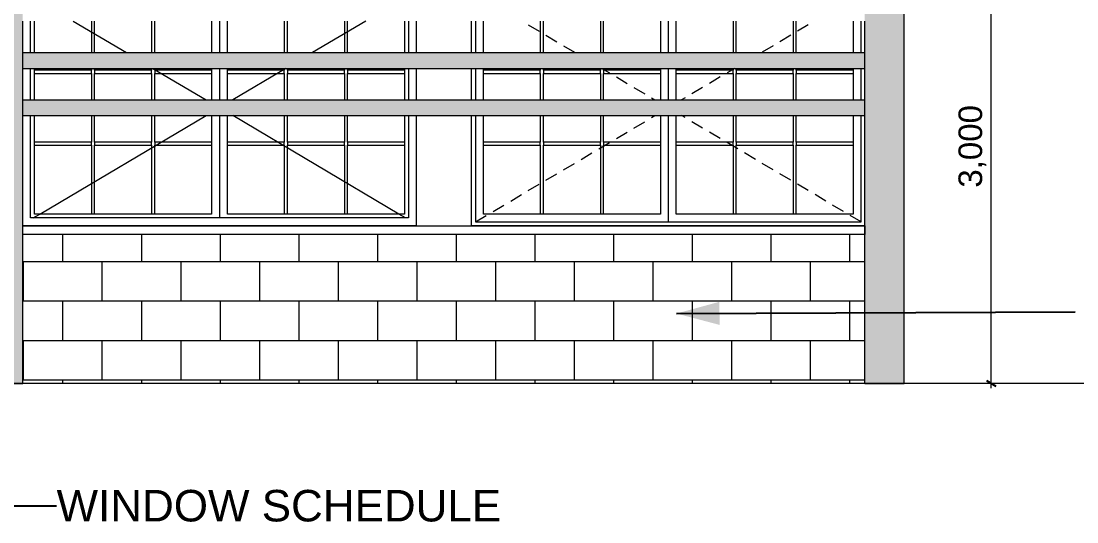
# Model space of a CAD drawing. Header units: millimetres. Extents: x 323482 to 503016, y 8175 to 72038.
# Drawn here: x 469484 to 476192, y 25598 to 28777 of the extents above; entities that cross this region are included whole.
import ezdxf

# ---------------------------------------------------------------- set-up
doc = ezdxf.new("R2010")
doc.units = ezdxf.units.MM
doc.header["$MEASUREMENT"] = 0
doc.linetypes.add('Hidden Line', pattern=[391.222223, 282.222223, -109])
for name, color, linetype, lineweight in [('2D Drafting - General_Pen_No__101', 252, 'Continuous', 13), ('Annotation - Label_Pen_No__1', 7, 'Continuous', 13), ('Annotation - Label_Pen_No__120', 7, 'Continuous', 13), ('Dimensioning - General_Pen_No__46', 5, 'Continuous', 25), ('Structural - Bearing_Pen_No__120', 7, 'Continuous', 13)]:
    doc.layers.add(name, color=color, linetype=linetype, lineweight=lineweight)
for name, color, linetype, lineweight, true_color in [('2D Drafting - General_Pen_No__102', 7, 'Continuous', 13, 0xcccccc), ('Dimensioning - General_Pen_No__45', 7, 'Continuous', 25, 0x40a5ff), ('Dimensioning - General_Pen_No__85', 7, 'Continuous', 20, 0x80c2ff), ('Structural - Bearing_Pen_No__83', 7, 'Continuous', 13, 0xff9955)]:
    doc.layers.add(name, color=color, linetype=linetype, lineweight=lineweight, true_color=true_color)
doc.layers.add('Dimensioning - General', color=7, linetype='Continuous')
doc.styles.add('GENERATED_STYLE_1', font='arial.ttf')
doc.dimstyles.new('GENERATED_STYLE__1', dxfattribs={"dimtxt": 150, "dimasz": 45.6, "dimexe": 0.18, "dimexo": 0.0625, "dimgap": 0.09, "dimtad": 1, "dimdec": 0, "dimzin": 0, "dimdsep": 46, "dimtxsty": 'GENERATED_STYLE_1', "dimblk": 'ARROWHEAD_2', "dimblk1": 'ARROWHEAD_2', "dimblk2": 'ARROWHEAD_2', "dimcen": 0.09, "dimse1": 1, "dimse2": 1, "dimclrd": 256, "dimclre": 256, "dimclrt": 5, "dimadec": 0, "dimazin": 0, "dimtfac": 1, "dimtdec": 4, "dimtmove": 0, "dimatfit": 3, "dimfxl": 1, "dimtolj": 1, "dimtzin": 0, "dimarcsym": 0})
doc.dimstyles.new('GENERATED_STYLE__12', dxfattribs={"dimtxt": 0.18, "dimasz": 273.6, "dimexe": 0.18, "dimexo": 0.0625, "dimgap": 0.09, "dimtad": 0, "dimtih": 1, "dimtoh": 1, "dimdec": 4, "dimzin": 0, "dimdsep": 46, "dimcen": 0.09, "dimadec": 0, "dimazin": 0, "dimtfac": 1, "dimtdec": 4, "dimtmove": 0, "dimatfit": 3, "dimldrblk": 'ARROWHEAD_5', "dimfxl": 1, "dimtolj": 1, "dimtzin": 0, "dimarcsym": 0})

# ---------------------------------------------------------------- blocks, each defined once
blk = doc.blocks.new('*D329')
at = {"layer": 'Dimensioning - General_Pen_No__45', "color": 161, "linetype": 'Continuous', "lineweight": 25, "true_color": 0x40a5ff, "transparency": 16777216}
for p, q in [((475617.6, 29494.5), (475677.6, 29459.9)), ((475617.6, 26494.5), (475677.6, 26459.9))]:
    blk.add_line(p, q, dxfattribs=at)
at = {"layer": 'Dimensioning - General_Pen_No__85', "color": 151, "linetype": 'Continuous', "lineweight": 20, "true_color": 0x80c2ff, "transparency": 16777216}
for p, q in [((475692.6, 29477.2), (475602.6, 29477.2)), ((475647.6, 26477.2), (475647.6, 29477.2)), ((475692.6, 26477.2), (475602.6, 26477.2)), ((475647.6, 26447.8), (475647.6, 26477.2))]:
    blk.add_line(p, q, dxfattribs=at)
at = {"layer": 'Dimensioning - General_Pen_No__46', "color": 5, "lineweight": 25, "transparency": 16777216, "insert": (475617.6, 27719.8), "char_height": 150, "attachment_point": 7, "rotation": 90, "style": 'GENERATED_STYLE_1'}
blk.add_mtext('\\A1;3,000', dxfattribs=at)
blk = doc.blocks.new('ARROWHEAD_2')
at = {"color": 0, "linetype": 'Continuous', "lineweight": 0}
for p, q in [((0, 0), (-1, 0)), ((-0.38, -0.66), (0.38, 0.66))]:
    blk.add_line(p, q, dxfattribs=at)
blk = doc.blocks.new('ARROWHEAD_5')
at = {"linetype": 'Continuous', "lineweight": 0}
blk.add_hatch(color=0, dxfattribs=at).paths.add_polyline_path([(-1, 0.2679), (0, 0), (-1, -0.2679)])
at = {"color": 0, "linetype": 'Continuous', "lineweight": 0}
blk.add_line((0, 0), (-1, 0), dxfattribs=at)

msp = doc.modelspace()

# ---------------------------------------------------------------- hatches: boundary and pattern name
at = {"layer": '2D Drafting - General_Pen_No__101', "linetype": 'Continuous', "lineweight": 13}
h = msp.add_hatch(dxfattribs=at)
h.set_pattern_fill('BLOCK___RUNNING_BOND', color=252, style=0, pattern_type=2)
h.set_pattern_definition([(0, (0, 0), (0, 250), []), (90, (0, 0), (-500, 0), [250, -250]), (90, (250, 250), (-500, 0), [250, -250])])
h.paths.add_polyline_path([(469494.9, 27422.4), (474844.6, 27422.4), (474844.6, 26477.2), (469494.9, 26477.2)])
at = {"layer": '2D Drafting - General_Pen_No__102', "linetype": 'Continuous', "lineweight": 0, "true_color": 0xcccccc}
for points in [[(469494.5, 28177.2), (469494.5, 28277.2), (469494.5, 28477.2), (469494.5, 28577.2), (469494.5, 28777.2), (469494.5, 28877.2), (469494.5, 32262.8), (469244.5, 32262.8), (469244.5, 28877.2), (469245.8, 28877.2), (469245.8, 28777.2), (469244.5, 28777.2), (469244.5, 28577.2), (469245.8, 28577.2), (469245.8, 28477.2), (469244.5, 28477.2), (469244.5, 28277.2), (469245.8, 28277.2), (469245.8, 28177.2), (469244.5, 28177.2), (469244.5, 27422.4), (469244.6, 27422.4), (469244.6, 26477.2), (469494.5, 26477.2)], [(474844.6, 32262.8), (475094.6, 32262.8), (475094.6, 26477.2), (474844.6, 26477.2)], [(474844.6, 28477.2), (474844.6, 28577.2), (469494.5, 28577.2), (469494.5, 28477.2)], [(474844.6, 28177.2), (474844.6, 28277.2), (469494.5, 28277.2), (469494.5, 28177.2)]]:
    msp.add_hatch(color=254, dxfattribs=at).paths.add_polyline_path(points)

# ---------------------------------------------------------------- linework, layer by layer
at = {"layer": 'Structural - Bearing_Pen_No__120', "color": 7, "linetype": 'Continuous', "lineweight": 13}
for p, q in [((475094.6, 26477.2), (475094.6, 29477.2)), ((469494.5, 28577.2), (469494.5, 28777.2)), ((469544.5, 28577.2), (469544.5, 28777.2)), ((469569.5, 28577.2), (469569.5, 28777.2)), ((469815.2, 28777.2), (470153.1, 28577.2)), ((469931.1, 28777.2), (469931.1, 28577.2)), ((469951.1, 28577.2), (469951.1, 28777.2)), ((470312.8, 28777.2), (470312.8, 28577.2)), ((470332.8, 28577.2), (470332.8, 28777.2)), ((470694.5, 28777.2), (470694.5, 28577.2)), ((470744.5, 28777.2), (470744.5, 28577.2)), ((470794.5, 28577.2), (470794.5, 28777.2)), ((471156.1, 28777.2), (471156.1, 28577.2)), ((471176.1, 28577.2), (471176.1, 28777.2)), ((471673.8, 28777.2), (471335.8, 28577.2)), ((471537.8, 28777.2), (471537.8, 28577.2)), ((471557.8, 28577.2), (471557.8, 28777.2)), ((471919.5, 28777.2), (471919.5, 28577.2)), ((471944.5, 28777.2), (471944.5, 28577.2)), ((471994.5, 28777.2), (471994.5, 28577.2)), ((472346, 28577.2), (472346, 28777.2)), ((472371, 28777.2), (472371, 28577.2)), ((472421, 28577.2), (472421, 28777.2)), ((472782.7, 28777.2), (472782.7, 28577.2)), ((472802.7, 28577.2), (472802.7, 28777.2)), ((473164.3, 28777.2), (473164.3, 28577.2)), ((473184.3, 28577.2), (473184.3, 28777.2)), ((473546, 28777.2), (473546, 28577.2)), ((473596, 28777.2), (473596, 28577.2)), ((473646, 28577.2), (473646, 28777.2)), ((474007.7, 28777.2), (474007.7, 28577.2)), ((474027.7, 28577.2), (474027.7, 28777.2)), ((474389.3, 28777.2), (474389.3, 28577.2)), ((474409.3, 28577.2), (474409.3, 28777.2)), ((474771, 28777.2), (474771, 28577.2)), ((474821, 28577.2), (474821, 28777.2)), ((474844.6, 28577.2), (474844.6, 28777.2)), ((472706.6, 28753.5), (472775.5, 28712.8)), ((474485.4, 28753.5), (474416.5, 28712.8)), ((472818.5, 28687.3), (472887.3, 28646.6)), ((474373.5, 28687.3), (474304.6, 28646.6)), ((469494.5, 28577.2), (474844.6, 28577.2)), ((469494.5, 28477.2), (469494.5, 28577.2)), ((472930.4, 28621.1), (472999.2, 28580.4)), ((474261.6, 28621.1), (474192.8, 28580.4)), ((474844.6, 28477.2), (474844.6, 28577.2)), ((469494.5, 28277.2), (469494.5, 28477.2)), ((469494.5, 28477.2), (474844.6, 28477.2)), ((469544.5, 28277.2), (469544.5, 28477.2)), ((469569.5, 28277.2), (469569.5, 28477.2)), ((469931.1, 28465.5), (469569.5, 28465.5)), ((469569.5, 28445.5), (469931.1, 28445.5)), ((469931.1, 28477.2), (469931.1, 28465.5)), ((469931.1, 28445.5), (469931.1, 28465.5)), ((469931.1, 28445.5), (469931.1, 28277.2)), ((469951.1, 28465.5), (469951.1, 28477.2)), ((470312.8, 28465.5), (469951.1, 28465.5)), ((469951.1, 28465.5), (469951.1, 28445.5)), ((469951.1, 28277.2), (469951.1, 28445.5)), ((469951.1, 28445.5), (470312.8, 28445.5)), ((470312.8, 28477.2), (470312.8, 28465.5)), ((470312.8, 28445.5), (470312.8, 28465.5)), ((470312.8, 28445.5), (470312.8, 28277.2)), ((470322.1, 28477.2), (470660, 28277.2)), ((470332.8, 28465.5), (470332.8, 28477.2)), ((470694.5, 28465.5), (470332.8, 28465.5)), ((470332.8, 28465.5), (470332.8, 28445.5)), ((470332.8, 28277.2), (470332.8, 28445.5)), ((470332.8, 28445.5), (470694.5, 28445.5)), ((470694.5, 28477.2), (470694.5, 28277.2)), ((470744.5, 28477.2), (470744.5, 28277.2)), ((470794.5, 28277.2), (470794.5, 28477.2)), ((471156.1, 28465.5), (470794.5, 28465.5)), ((470794.5, 28445.5), (471156.1, 28445.5)), ((471166.9, 28477.2), (470828.9, 28277.2)), ((471156.1, 28477.2), (471156.1, 28465.5)), ((471156.1, 28445.5), (471156.1, 28465.5)), ((471156.1, 28445.5), (471156.1, 28277.2)), ((471176.1, 28465.5), (471176.1, 28477.2)), ((471537.8, 28465.5), (471176.1, 28465.5)), ((471176.1, 28465.5), (471176.1, 28445.5)), ((471176.1, 28277.2), (471176.1, 28445.5)), ((471176.1, 28445.5), (471537.8, 28445.5)), ((471537.8, 28477.2), (471537.8, 28465.5)), ((471537.8, 28445.5), (471537.8, 28465.5)), ((471537.8, 28445.5), (471537.8, 28277.2)), ((471557.8, 28465.5), (471557.8, 28477.2)), ((471919.5, 28465.5), (471557.8, 28465.5)), ((471557.8, 28465.5), (471557.8, 28445.5)), ((471557.8, 28277.2), (471557.8, 28445.5)), ((471557.8, 28445.5), (471919.5, 28445.5)), ((471919.5, 28477.2), (471919.5, 28277.2)), ((471944.5, 28477.2), (471944.5, 28277.2)), ((471994.5, 28477.2), (471994.5, 28277.2)), ((472346, 28277.2), (472346, 28477.2)), ((472371, 28477.2), (472371, 28277.2)), ((472421, 28277.2), (472421, 28477.2)), ((472782.7, 28465.5), (472421, 28465.5)), ((472421, 28445.5), (472782.7, 28445.5)), ((472782.7, 28477.2), (472782.7, 28465.5)), ((472782.7, 28445.5), (472782.7, 28465.5)), ((472782.7, 28445.5), (472782.7, 28277.2)), ((472802.7, 28465.5), (472802.7, 28477.2)), ((473164.3, 28465.5), (472802.7, 28465.5)), ((472802.7, 28465.5), (472802.7, 28445.5)), ((472802.7, 28277.2), (472802.7, 28445.5)), ((472802.7, 28445.5), (473164.3, 28445.5)), ((473164.3, 28477.2), (473164.3, 28465.5)), ((473164.3, 28445.5), (473164.3, 28465.5)), ((473164.3, 28445.5), (473164.3, 28277.2)), ((473173.6, 28477.2), (473223, 28448)), ((473184.3, 28465.5), (473184.3, 28477.2)), ((473546, 28465.5), (473184.3, 28465.5)), ((473184.3, 28465.5), (473184.3, 28445.5)), ((473184.3, 28277.2), (473184.3, 28445.5)), ((473184.3, 28445.5), (473546, 28445.5)), ((473546, 28477.2), (473546, 28277.2)), ((473596, 28477.2), (473596, 28277.2)), ((473646, 28277.2), (473646, 28477.2)), ((474007.7, 28465.5), (473646, 28465.5)), ((473646, 28445.5), (474007.7, 28445.5)), ((474018.4, 28477.2), (473969, 28448)), ((474007.7, 28477.2), (474007.7, 28465.5)), ((474007.7, 28445.5), (474007.7, 28465.5)), ((474007.7, 28445.5), (474007.7, 28277.2)), ((474027.7, 28465.5), (474027.7, 28477.2)), ((474389.3, 28465.5), (474027.7, 28465.5)), ((474027.7, 28465.5), (474027.7, 28445.5)), ((474027.7, 28277.2), (474027.7, 28445.5)), ((474027.7, 28445.5), (474389.3, 28445.5)), ((474389.3, 28477.2), (474389.3, 28465.5)), ((474389.3, 28445.5), (474389.3, 28465.5)), ((474389.3, 28445.5), (474389.3, 28277.2)), ((474409.3, 28465.5), (474409.3, 28477.2)), ((474771, 28465.5), (474409.3, 28465.5)), ((474409.3, 28465.5), (474409.3, 28445.5)), ((474409.3, 28277.2), (474409.3, 28445.5)), ((474409.3, 28445.5), (474771, 28445.5)), ((474771, 28477.2), (474771, 28277.2)), ((474821, 28277.2), (474821, 28477.2)), ((474844.6, 28277.2), (474844.6, 28477.2)), ((473266, 28422.5), (473334.8, 28381.7)), ((473926, 28422.5), (473857.1, 28381.7)), ((473377.9, 28356.3), (473446.7, 28315.5)), ((473814.1, 28356.3), (473745.3, 28315.5)), ((469494.5, 28277.2), (474844.6, 28277.2)), ((469494.5, 28177.2), (469494.5, 28277.2)), ((473489.7, 28290.1), (473511.5, 28277.2)), ((473702.2, 28290.1), (473680.5, 28277.2)), ((474844.6, 28177.2), (474844.6, 28277.2)), ((469494.5, 26477.2), (469494.5, 28177.2)), ((469494.5, 28177.2), (474844.6, 28177.2)), ((469544.5, 27527.2), (469544.5, 28177.2)), ((469569.5, 27552.2), (469569.5, 28177.2)), ((469603.9, 27552.2), (470660, 28177.2)), ((469931.1, 28177.2), (469931.1, 28008.9)), ((469951.1, 28008.9), (469951.1, 28177.2)), ((470312.8, 28177.2), (470312.8, 28008.9)), ((470332.8, 28008.9), (470332.8, 28177.2)), ((470694.5, 28177.2), (470694.5, 27552.2)), ((470744.5, 28177.2), (470744.5, 27552.2)), ((470794.5, 27552.2), (470794.5, 28177.2)), ((471885, 27552.2), (470828.9, 28177.2)), ((471156.1, 28177.2), (471156.1, 28008.9)), ((471176.1, 28008.9), (471176.1, 28177.2)), ((471537.8, 28177.2), (471537.8, 28008.9)), ((471557.8, 28008.9), (471557.8, 28177.2)), ((471919.5, 28177.2), (471919.5, 27552.2)), ((471944.5, 28177.2), (471944.5, 27527.2)), ((471994.5, 28177.2), (471994.5, 27477.2)), ((472346, 27477.2), (472346, 28177.2)), ((472371, 28177.2), (472371, 27552.2)), ((472421, 27552.2), (472421, 28177.2)), ((472782.7, 28177.2), (472782.7, 28008.9)), ((472802.7, 28008.9), (472802.7, 28177.2)), ((473164.3, 28177.2), (473164.3, 28008.9)), ((473184.3, 28008.9), (473184.3, 28177.2)), ((473489.7, 28164.3), (473511.5, 28177.2)), ((473546, 28177.2), (473546, 27552.2)), ((473596, 28177.2), (473596, 27552.2)), ((473646, 27552.2), (473646, 28177.2)), ((473702.2, 28164.3), (473680.5, 28177.2)), ((474007.7, 28177.2), (474007.7, 28008.9)), ((474027.7, 28008.9), (474027.7, 28177.2)), ((474389.3, 28177.2), (474389.3, 28008.9)), ((474409.3, 28008.9), (474409.3, 28177.2)), ((474771, 28177.2), (474771, 27552.2)), ((474821, 27552.2), (474821, 28177.2)), ((474844.6, 26477.2), (474844.6, 28177.2)), ((473377.9, 28098.1), (473446.7, 28138.8)), ((473814.1, 28098.1), (473745.3, 28138.8)), ((473266, 28031.9), (473334.8, 28072.6)), ((473926, 28031.9), (473857.1, 28072.6)), ((469931.1, 28008.9), (469569.5, 28008.9)), ((469569.5, 27988.9), (469931.1, 27988.9)), ((469931.1, 27988.9), (469931.1, 28008.9)), ((469931.1, 27988.9), (469931.1, 27552.2)), ((470312.8, 28008.9), (469951.1, 28008.9)), ((469951.1, 28008.9), (469951.1, 27988.9)), ((469951.1, 27552.2), (469951.1, 27988.9)), ((469951.1, 27988.9), (470312.8, 27988.9)), ((470312.8, 27988.9), (470312.8, 28008.9)), ((470312.8, 27988.9), (470312.8, 27552.2)), ((470694.5, 28008.9), (470332.8, 28008.9)), ((470332.8, 28008.9), (470332.8, 27988.9)), ((470332.8, 27552.2), (470332.8, 27988.9)), ((470332.8, 27988.9), (470694.5, 27988.9)), ((471156.1, 28008.9), (470794.5, 28008.9)), ((470794.5, 27988.9), (471156.1, 27988.9)), ((471156.1, 27988.9), (471156.1, 28008.9)), ((471156.1, 27988.9), (471156.1, 27552.2)), ((471537.8, 28008.9), (471176.1, 28008.9)), ((471176.1, 28008.9), (471176.1, 27988.9)), ((471176.1, 27552.2), (471176.1, 27988.9)), ((471176.1, 27988.9), (471537.8, 27988.9)), ((471537.8, 27988.9), (471537.8, 28008.9)), ((471537.8, 27988.9), (471537.8, 27552.2)), ((471919.5, 28008.9), (471557.8, 28008.9)), ((471557.8, 28008.9), (471557.8, 27988.9)), ((471557.8, 27552.2), (471557.8, 27988.9)), ((471557.8, 27988.9), (471919.5, 27988.9)), ((472782.7, 28008.9), (472421, 28008.9)), ((472421, 27988.9), (472782.7, 27988.9)), ((472782.7, 27988.9), (472782.7, 28008.9)), ((472782.7, 27988.9), (472782.7, 27552.2)), ((473164.3, 28008.9), (472802.7, 28008.9)), ((472802.7, 28008.9), (472802.7, 27988.9)), ((472802.7, 27552.2), (472802.7, 27988.9)), ((472802.7, 27988.9), (473164.3, 27988.9)), ((473154.1, 27965.7), (473223, 28006.4)), ((473164.3, 27988.9), (473164.3, 28008.9)), ((473164.3, 27988.9), (473164.3, 27552.2)), ((473546, 28008.9), (473184.3, 28008.9)), ((473184.3, 28008.9), (473184.3, 27988.9)), ((473184.3, 27552.2), (473184.3, 27988.9)), ((473184.3, 27988.9), (473546, 27988.9)), ((474007.7, 28008.9), (473646, 28008.9)), ((473646, 27988.9), (474007.7, 27988.9)), ((474037.9, 27965.7), (473969, 28006.4)), ((474007.7, 27988.9), (474007.7, 28008.9)), ((474007.7, 27988.9), (474007.7, 27552.2)), ((474389.3, 28008.9), (474027.7, 28008.9)), ((474027.7, 28008.9), (474027.7, 27988.9)), ((474027.7, 27552.2), (474027.7, 27988.9)), ((474027.7, 27988.9), (474389.3, 27988.9)), ((474389.3, 27988.9), (474389.3, 28008.9)), ((474389.3, 27988.9), (474389.3, 27552.2)), ((474771, 28008.9), (474409.3, 28008.9)), ((474409.3, 28008.9), (474409.3, 27988.9)), ((474409.3, 27552.2), (474409.3, 27988.9)), ((474409.3, 27988.9), (474771, 27988.9)), ((473042.2, 27899.5), (473111.1, 27940.2)), ((474149.7, 27899.5), (474080.9, 27940.2)), ((472930.4, 27833.2), (472999.2, 27874)), ((474261.6, 27833.2), (474192.8, 27874)), ((472818.5, 27767), (472887.3, 27807.8)), ((474373.5, 27767), (474304.6, 27807.8)), ((472706.6, 27700.8), (472775.5, 27741.6)), ((474485.4, 27700.8), (474416.5, 27741.6)), ((472594.7, 27634.6), (472663.6, 27675.4)), ((474597.2, 27634.6), (474528.4, 27675.4)), ((472482.9, 27568.4), (472551.7, 27609.1)), ((474709.1, 27568.4), (474640.3, 27609.1)), ((471944.5, 27527.2), (469544.5, 27527.2)), ((469561.7, 27527.2), (469603.9, 27552.2)), ((470694.5, 27552.2), (469569.5, 27552.2)), ((470744.5, 27552.2), (470744.5, 27527.2)), ((471919.5, 27552.2), (470794.5, 27552.2)), ((471927.2, 27527.2), (471885, 27552.2)), ((472371, 27552.2), (472371, 27502.2)), ((472371, 27502.2), (472439.8, 27542.9)), ((472371, 27502.2), (473596, 27502.2)), ((473546, 27552.2), (472421, 27552.2)), ((473596, 27552.2), (473596, 27502.2)), ((473596, 27502.2), (474821, 27502.2)), ((474771, 27552.2), (473646, 27552.2)), ((474821, 27502.2), (474752.1, 27542.9)), ((474821, 27502.2), (474821, 27552.2)), ((471994.5, 27477.2), (469494.5, 27477.2)), ((469496.2, 27477.2), (474844.6, 27477.2)), ((469496.2, 27422.4), (469496.2, 27477.2)), ((474844.6, 27477.2), (472346, 27477.2)), ((474844.6, 27477.2), (474844.6, 27422.4)), ((474844.6, 27422.4), (469496.2, 27422.4)), ((476522.3, 26477.2), (448582.1, 26477.2)), ((469244.5, 26477.2), (469494.5, 26477.2)), ((474844.6, 26477.2), (475094.6, 26477.2))]:
    msp.add_line(p, q, dxfattribs=at)
at = {"layer": 'Structural - Bearing_Pen_No__83', "color": 21, "linetype": 'Hidden Line', "lineweight": 13, "true_color": 0xff9955}
msp.add_line((499376.9, 26477.2), (447887.3, 26477.2), dxfattribs=at)

# ---------------------------------------------------------------- texts
at = {"layer": 'Annotation - Label_Pen_No__1', "color": 7, "linetype": 'Continuous', "lineweight": 13, "insert": (469709.6, 25699.2), "char_height": 200, "attachment_point": 4, "style": 'GENERATED_STYLE_1'}
msp.add_mtext('\\A1;WINDOW SCHEDULE', dxfattribs=at)

# ---------------------------------------------------------------- dimensions: what is measured, and where the dimension line sits
at = {"layer": 'Dimensioning - General', "color": 151, "linetype": 'Continuous', "lineweight": 20, "true_color": 0x80c2ff}
dim = msp.add_linear_dim(base=(475647.6, 29477.2), p1=(474916.1, 26477.2), p2=(474916.1, 29477.2), angle=90, dimstyle='GENERATED_STYLE__1', dxfattribs=at)
dim.commit()
dim.dimension.update_dxf_attribs({"geometry": '*D329', "text_midpoint": (475542.6, 27984.7), "dimtype": 160, "text_rotation": 90})

# ---------------------------------------------------------------- leaders
at = {"layer": 'Annotation - Label_Pen_No__120', "color": 7, "linetype": 'Continuous', "lineweight": 13, "annotation_type": 0, "has_hookline": 1, "hookline_direction": 0}
for points, text_width in [([(468589.6, 27673.8), (468589.6, 25699.2), (469709.5, 25699.2)], 2806.7), ([(473647.7, 26920.6), (476181.8, 26932)], 2220.5)]:
    msp.add_leader(points, dimstyle='GENERATED_STYLE__12', dxfattribs=dict(at, text_width=text_width))

doc.saveas('drawing.dxf')
